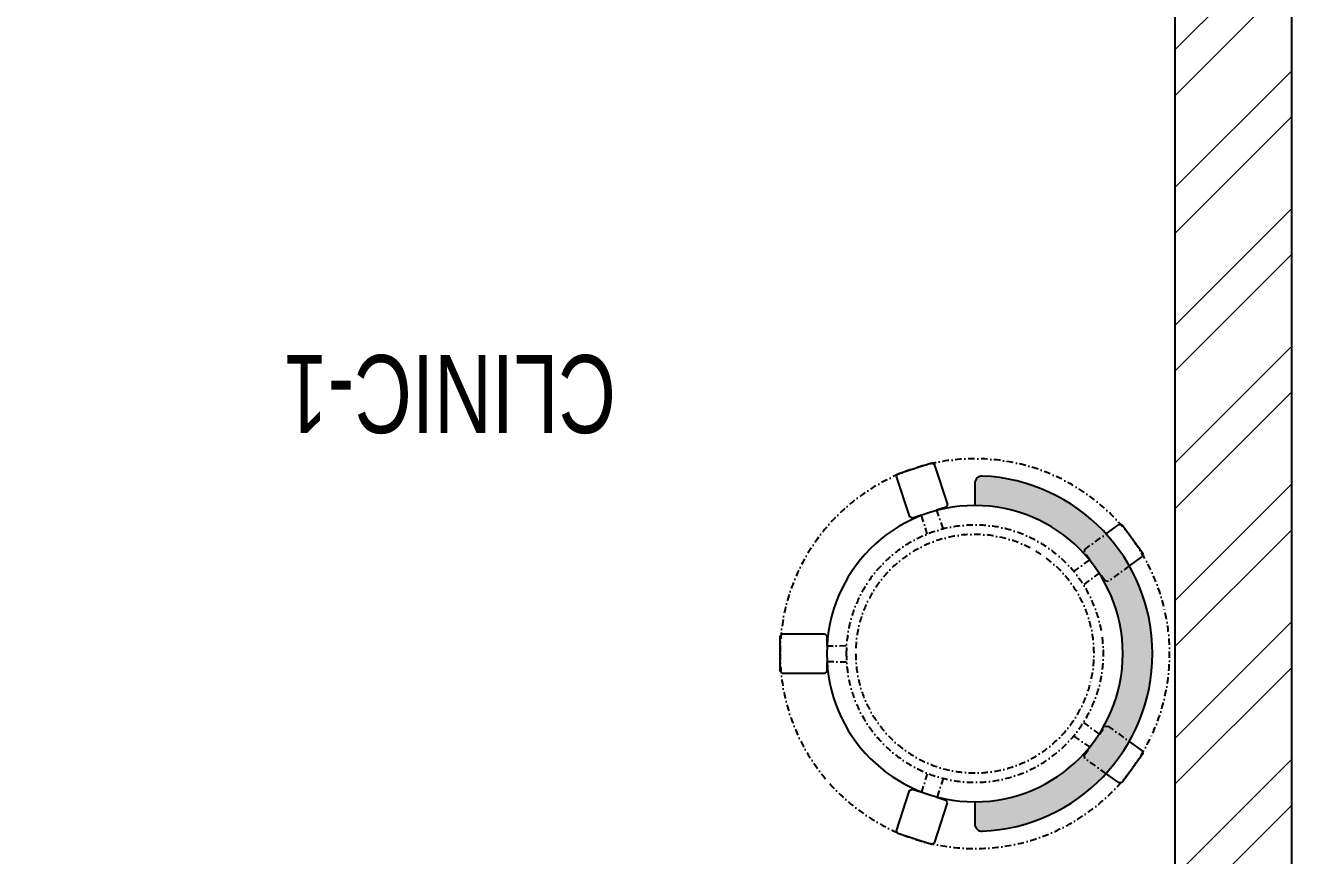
# Model space of a CAD drawing. Header units: feet. Extents: x 9573997 to 9587343, y -6771889 to -6765509.
# Drawn here: x 9585718 to 9587343, y -6770779 to -6769714 of the extents above; entities that cross this region are included whole.
import ezdxf

# ---------------------------------------------------------------- set-up
doc = ezdxf.new("R2010")
doc.units = ezdxf.units.FT
doc.header["$LTSCALE"] = 33
doc.header["$MEASUREMENT"] = 0
doc.linetypes.add('DASHDOT2', pattern=[0.5, 0.25, -0.125, 0, -0.125])
doc.layers.add('A-WALL', color=1, linetype='Continuous')
for name, color, linetype, lineweight in [('A-WALL HATCH', 251, 'Continuous', 5), ('HATCH', 9, 'Continuous', 9), ('LENS-FURNITURE', 13, 'Continuous', 9), ('LENS_DIMENSION', 193, 'Continuous', 0), ('LENS_TEXT', 31, 'Continuous', 5), ('LN-ELEVATION-1', 81, 'Continuous', 25)]:
    doc.layers.add(name, color=color, linetype=linetype, lineweight=lineweight)
doc.styles.get("Standard").update_dxf_attribs({"font": 'GILC____.TTF'})

# ---------------------------------------------------------------- blocks, each defined once
blk = doc.blocks.new('A$Cc8652d2b')
at = {"layer": 'A-WALL HATCH'}
h = blk.add_hatch(dxfattribs=at)
h.set_pattern_fill('ANSI32', color=256, scale=333)
h.set_pattern_definition([(45, (-4178442.682982177, 5460832.991610223), (-88.29995930067012, 88.29995930067012), []), (45, (-4178383.816342742, 5460832.991610223), (-88.29995930067012, 88.29995930067012), [])])
h.paths.add_polyline_path([(-12070, 150), (-6630, 150), (-6630, 0), (-12070, 0)])
h.paths.add_polyline_path([(-5980, 150), (-520, 150), (-520, 0), (-5980, 0)])
h.paths.add_polyline_path([(-150, 290), (0, 290), (0, 5960), (-150, 5960)])
h.paths.add_polyline_path([(-530, 6380), (-5990, 6380), (-5990, 6230), (-530, 6230)])
h.paths.add_polyline_path([(-6630, 6230), (-12090, 6230), (-12090, 6380), (-6630, 6380)])
at = {"layer": 'A-WALL'}
blk.add_lwpolyline([(-150, 290), (0, 290), (0, 5960), (-150, 5960)], close=True, dxfattribs=at)
blk = doc.blocks.new('DR STOOL')
at = {"layer": 'HATCH'}
h = blk.add_hatch(dxfattribs=at)
h.set_pattern_fill('ANSI36', color=250, angle=-90.00000000000001)
h.set_pattern_definition([(315, (-227.8099174643867, 917.3997257252777), (6.173926083235043, -1.683798022700468), [7.9375, -1.587499999999999, 0, -1.587499999999999])])
edge = h.paths.add_edge_path()
edge.add_line((-190.0000000041909, 4.511094e-10), (-218.6899174675346, 4.511094e-10))
edge.add_arc((-218.6899174670689, 9.120000000388245), 9.119999999940092, 177.6119845363388, 269.9999999996136, ccw=False)
edge.add_arc((-1.8626451e-09, 3.565219e-10), 228.000000002257, 2.3880154632688004, 177.6119845367313, ccw=False)
edge.add_arc((218.6899174633436, 9.120000000497384), 9.120000000051716, -90.00000000034493, 2.3880154629299, ccw=False)
edge.add_line((218.6899174633436, 4.511094e-10), (190, 4.511094e-10))
edge.add_arc((-1.8626451e-09, 4.511094e-10), 190.000000001979, -1.27e-14, 180)
at = {"layer": 'LN-ELEVATION-1', "color": 1, "ltscale": 100}
for p, q in [((-128.6221585394814, 215.4841044476634), (-165.2704676063731, 189.0243927398114)), ((-124.7228340068832, 214.8545704018979), (-128.6221585394814, 215.4841044476634)), ((-112.6981821293011, 198.1996966340157), (-124.7228340068832, 214.8545704018979)), ((124.7553772013634, 214.9803744515593), (112.5488144652918, 198.2845540212292)), ((128.7014972954057, 215.5933048763618), (124.7553772013634, 214.9803744515593)), ((128.7014972954057, 215.5933048763618), (124.7553772013634, 214.9803744515593)), ((165.1911288509145, 188.915192311113), (128.7014972954057, 215.5933048763618)), ((165.1911288509145, 188.915192311113), (128.7014972954057, 215.5933048763618)), ((-165.2704676063731, 189.0243927398114), (-165.9069543029182, 185.0820035930228)), ((-165.9069543029182, 185.0820035930228), (-153.8003208162263, 168.3135803133482)), ((153.6734594982117, 168.4294150282658), (165.7973639420234, 185.0121775862135)), ((165.7973639420234, 185.0121775862135), (165.1911288509145, 188.915192311113)), ((165.7973639420234, 185.0121775862135), (165.1911288509145, 188.915192311113)), ((-191.2928382232785, -35.45407700946089), (-242.9550312487409, -52.24013893969095)), ((-187.9259491492994, -37.1695928365807), (-191.2928382232785, -35.45407700946089)), ((-184.1424400564283, -48.81403796559607), (-187.9259491492994, -37.1695928365807)), ((188.0651108901948, -36.96233201187715), (184.0504167033359, -49.19388854173303)), ((191.3981811110861, -35.27656588272658), (188.0651108901948, -36.96233201187715)), ((243.0100176925771, -52.21682526778022), (191.3981811110861, -35.27656588272658)), ((-242.9550312487409, -52.24013893969095), (-244.7482102331705, -55.75945052818861)), ((-244.7482102331705, -55.75945052818861), (-230.7800458371639, -98.74904560100549)), ((230.715890809428, -98.7280946081737), (244.8123673382215, -55.78040257930116)), ((244.8123673382215, -55.78040257930116), (243.0100176925771, -52.21682526778022)), ((-173.8639617776498, -80.4479453730819), (-177.8421125086024, -68.2044548037811)), ((-175.5596735184081, -83.7759667420105), (-173.8639617776498, -80.4479453730819)), ((177.6922140880488, -68.56540505095472), (173.8739495249465, -80.1985000452405)), ((173.8739495249465, -80.1985000452405), (175.5794035866856, -83.5704969359358)), ((-227.2218665438704, -100.5620286722478), (-175.5596735184081, -83.7759667420105)), ((175.5794035866856, -83.5704969359358), (227.1912401677109, -100.5107563209894)), ((-230.7800458371639, -98.74904560100549), (-227.2218665438704, -100.5620286722478)), ((227.1912401677109, -100.5107563209894), (230.715890809428, -98.7280946081737)), ((-22.72193054761737, -190.2142363802995), (-25.39390889601782, -192.886214728569)), ((-25.39390889601782, -192.886214728569), (-25.39390889601782, -247.2070584567482)), ((-10.47823652112856, -190.2142363802995), (-22.72193054761737, -190.2142363802995)), ((22.78362171910703, -190.2142363802995), (9.910054048988968, -190.2142363802995)), ((25.42475448176265, -192.8553691428751), (22.78362171910703, -190.2142363802995)), ((25.42475448176265, -247.1762128710543), (25.42475448176265, -192.8553691428751)), ((-25.39390889601782, -247.2070584567482), (-22.60096735274419, -250)), ((-22.60096735274419, -250), (22.60096735274419, -250)), ((22.60096735274419, -250), (25.42475448176265, -247.1762128710543))]:
    blk.add_line(p, q, dxfattribs=at)
at = {"layer": 'LN-ELEVATION-1', "linetype": 'DASHDOT2'}
for p, q in [((-92.92521573789418, 170.8129362839827), (-112.6981821293011, 198.1996966340157)), ((112.5488144652918, 198.2845540212292), (92.69529851106927, 171.1294289919315)), ((-153.8003208162263, 168.3135803133482), (-134.1093360339291, 141.0403694751003)), ((-103.4542870586738, 159.9154408004979), (-93.52748446213081, 167.0824927485227)), ((-93.52748446213081, 167.0824927485227), (-92.92521573789418, 170.8129362839827)), ((92.69529851106927, 171.1294289919315), (93.26858203159645, 167.4385604566923)), ((93.26858203159645, 167.4385604566923), (103.6608748426661, 159.8406005539291)), ((133.7372852512635, 141.1612321265929), (153.6734594982117, 168.4294150282658)), ((-130.4219571123831, 140.4450534014686), (-119.9844727469608, 147.9808124662595)), ((-119.9844727469608, 147.9808124662595), (-105.3687285655178, 126.9741353208374)), ((-88.15393704269081, 139.4771787207864), (-103.4542870586738, 159.9154408004979)), ((103.6608748426661, 159.8406005539291), (88.19885099539533, 139.4487815762331)), ((105.4096150295809, 126.94019481352), (120.1194891873747, 147.8074627162714)), ((120.1194891873747, 147.8074627162714), (130.0033113472163, 140.5812532722048)), ((-134.1093360339291, 141.0403694751003), (-130.4219571123831, 140.4450534014686)), ((130.0033113472163, 140.5812532722048), (133.7372852512635, 141.1612321265929)), ((-159.954806596972, -40.49024384317454), (-184.1424400564283, -48.81403796559607)), ((184.0504167033359, -49.19388854173303), (159.8786162491887, -40.79004861696012)), ((-177.8421125086024, -68.2044548037811), (-153.4148110738024, -60.73628028803068)), ((153.3006618716754, -61.02382378749462), (177.6922140880488, -68.56540505095472)), ((-10.92024635523557, -164.6382343793375), (-10.47823652112856, -190.2142363802995)), ((9.910054048988968, -190.2142363802995), (10.35584833659231, -164.674698740353))]:
    blk.add_line(p, q, dxfattribs=at)
at = {"layer": 'LN-ELEVATION-1', "color": 1, "ltscale": 100}
blk.add_lwpolyline([(-190.0000000023283, 0), (-218.6899174656719, 0, -0.4264743413925903), (-227.8019973598421, 9.5, -0.959166304662544), (227.8019973593764, 9.5, -0.4264743413925903), (218.6899174647406, 0), (190.0000000013969, 0)], format="xyb", dxfattribs=at)
at = {"layer": 'LN-ELEVATION-1', "linetype": 'DASHDOT2'}
for radius in [250, 165, 153]:
    blk.add_circle((0, 0), radius, dxfattribs=at)
at = {"layer": 'LN-ELEVATION-1', "color": 1, "ltscale": 100}
blk.add_circle((0, 0), 190, dxfattribs=at)

msp = doc.modelspace()

# ---------------------------------------------------------------- block references
at = {"layer": 'LENS-FURNITURE', "xscale": -1, "rotation": 270}
msp.add_blockref('DR STOOL', (9586936.708914397, -6770519.554505312), dxfattribs=at)
at = {"layer": 'LENS_DIMENSION'}
msp.add_blockref('A$Cc8652d2b', (9587343.434826013, -6771888.693951409), dxfattribs=at)

# ---------------------------------------------------------------- texts
at = {"layer": 'LENS_TEXT', "linetype": 'Continuous', "ltscale": 3, "insert": (9586262.530487489, -6770185.890967808), "char_height": 100, "attachment_point": 5, "rotation": 180}
msp.add_mtext_dynamic_manual_height_columns('CLINIC-1', width=730.5073781448633, gutter_width=0.9999999999999992, heights=[0], dxfattribs=at)

doc.saveas('drawing.dxf')
